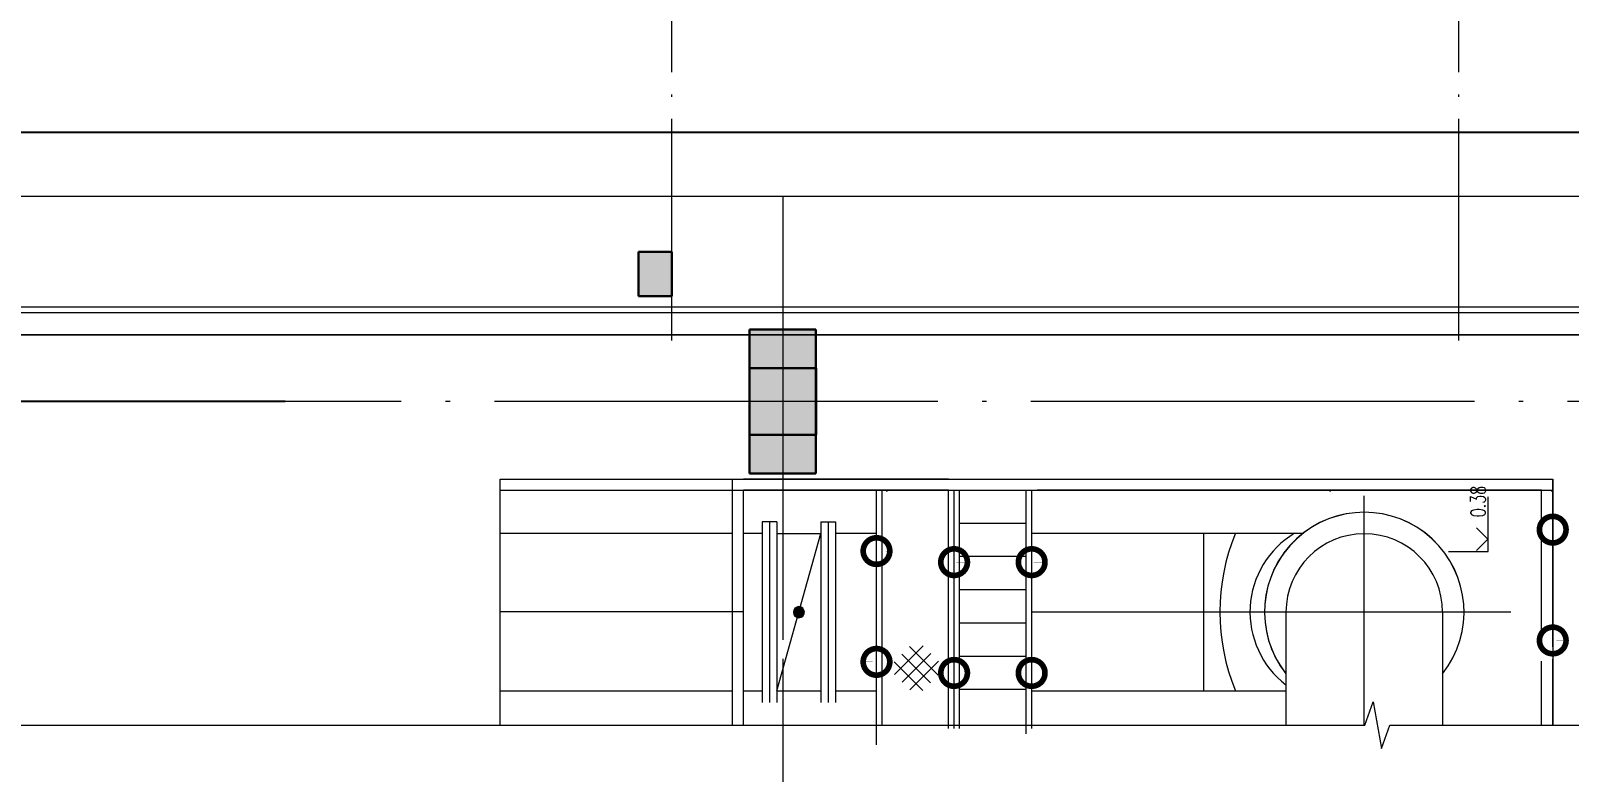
# Model space of a CAD drawing. Extents: x 238398 to 585159, y -66832 to 191741.
# Drawn here: x 384628 to 398505, y 38750 to 45441 of the extents above; entities that cross this region are included whole.
import ezdxf
from ezdxf.enums import TextEntityAlignment as Align

# ---------------------------------------------------------------- set-up
doc = ezdxf.new("R2010")
doc.units = 0
doc.header["$LTSCALE"] = 1000
doc.header["$MEASUREMENT"] = 0
for name, pattern in [('CENTER', [50.8, 31.75, -6.35, 6.35, -6.35]), ('DIVIDE', [1.25, 0.5, -0.25, 0, -0.25, 0, -0.25]), ('DOTE', [2.42, 2, -0.2, 0.02, -0.2])]:
    doc.linetypes.add(name, pattern=pattern)
doc.layers.add('AXIS', color=3, linetype='Continuous')
for name, color, linetype, lineweight in [('COLUMN', 9, 'Continuous', 30), ('DOTE', 18, 'DOTE', 13), ('PUB_HATCH', 252, 'Continuous', 5)]:
    doc.layers.add(name, color=color, linetype=linetype, lineweight=lineweight)
doc.styles.add('_TCH_DIM_T3', font='SIMPLEX', dxfattribs={"width": 0.705882, "bigfont": 'GBCBIG'})
doc.styles.add('HZFS', font='geditxt.shx', dxfattribs={"width": 0.7, "bigfont": 'hztxt1.shx'})
doc.linetypes.add('栏杆', pattern='A,0.075,-0.03,[133,ltypeshp.shx,S=0.03,R=0,X=-0.03,Y=0],-0.03,0.3', length=0.435)
doc.dimstyles.new('_TCH_ARCH&&100', dxfattribs={"dimtxt": 297.5, "dimasz": 100, "dimexe": 250, "dimexo": 300, "dimgap": 126.25, "dimtad": 1, "dimdec": 0, "dimzin": 0, "dimdsep": 46, "dimtxsty": '_TCH_DIM_T3', "dimblk": 'ARCHTICK', "dimcen": 0.09, "dimazin": 2, "dimtfac": 1, "dimtdec": 0, "dimtix": 1, "dimtmove": 2, "dimatfit": 3, "dimfxl": 1, "dimtolj": 1, "dimtzin": 0, "dimarcsym": 0})

# ---------------------------------------------------------------- blocks, each defined once
blk = doc.blocks.new('coo')
at = {"layer": 'PUB_HATCH'}
blk.add_hatch(color=256, dxfattribs=at).paths.add_polyline_path([(305400, 14547), (306000, 14547), (306000, 13947), (305400, 13947)])
at = {"layer": 'COLUMN'}
blk.add_lwpolyline([(305400, 14547), (306000, 14547), (306000, 13947), (305400, 13947)], close=True, dxfattribs=at)
blk = doc.blocks.new('_ArchTick')
at = {"color": 0, "linetype": 'ByBlock', "const_width": 0.4}
blk.add_lwpolyline([(-0.5, -0.5), (0.5, 0.5)], dxfattribs=at)
blk = doc.blocks.new('*D528')
at = {"layer": 'AXIS', "color": 0, "lineweight": -2, "transparency": 16777216}
for p, q in [((386922, 47596), (383672, 47596)), ((383922, 42096), (383922, 47596)), ((386922, 42096), (383672, 42096))]:
    blk.add_line(p, q, dxfattribs=at)
at = {"layer": 'Defpoints', "color": 0, "transparency": 16777216}
for p in [(383922, 47596), (387222, 47596), (387222, 42096)]:
    blk.add_point(p, dxfattribs=at)
at = {"layer": 'AXIS', "color": 0, "lineweight": -2, "transparency": 16777216, "xscale": 100, "yscale": 100, "zscale": 100}
for p, rotation in [((383922, 47596), 90), ((383922, 42096), 270)]:
    blk.add_blockref('_ArchTick', p, dxfattribs=dict(at, rotation=rotation))
at = {"layer": 'AXIS', "color": 0, "transparency": 16777216, "insert": (383647, 44846), "char_height": 297.5, "attachment_point": 5, "rotation": 90, "style": '_TCH_DIM_T3'}
blk.add_mtext('\\A1;5500', dxfattribs=at)
blk = doc.blocks.new('zw1')
at = {"layer": 'PUB_HATCH'}
for points in [[(390110.3, 43046.1), (390410.3, 43046.1), (390410.3, 43446.1), (390110.3, 43446.1)], [(391110.3, 42746.1), (391110.3, 41446.1), (391710.3, 41446.1), (391710.3, 42746.1)]]:
    blk.add_hatch(color=256, dxfattribs=at).paths.add_polyline_path(points)
at = {"layer": 'COLUMN'}
for p, q in [((390410.3, 43446.1), (390110.3, 43446.1)), ((390110.3, 43446.1), (390110.3, 43046.1)), ((390410.3, 43046.1), (390410.3, 43446.1)), ((390110.3, 43046.1), (390410.3, 43046.1)), ((391110.3, 42746.1), (391110.3, 41446.1)), ((391710.3, 42746.1), (391110.3, 42746.1)), ((391710.3, 41446.1), (391710.3, 42746.1)), ((391110.3, 41446.1), (391710.3, 41446.1))]:
    blk.add_line(p, q, dxfattribs=at)
at = {"layer": 'DOTE'}
for points in [[(390410.3, 42646.1), (390410.3, 94439.3)], [(397510.3, 42646.1), (397510.3, 94439.3)]]:
    blk.add_lwpolyline(points, dxfattribs=at)
at = {"layer": 'AXIS'}
dim = blk.add_aligned_dim(p1=(387221.9, 42096.1), p2=(387221.9, 47596.1), distance=3300, dimstyle='_TCH_ARCH&&100', dxfattribs=at)
dim.commit()
dim.dimension.update_dxf_attribs({"geometry": '*D528', "text_midpoint": (383646.9, 44846.1)})

msp = doc.modelspace()

# ---------------------------------------------------------------- hatches: boundary and pattern name
at = {"layer": 'PUB_HATCH'}
h = msp.add_hatch(color=252, dxfattribs=at)
h.paths.add_polyline_path([(391606.3, 40194.4), (391506.3, 40194.4, 1)])
h.paths.add_polyline_path([(391606.3, 40194.4, 1), (391506.3, 40194.4)])

# ---------------------------------------------------------------- linework, layer by layer
at = {"layer": 'AXIS'}
msp.add_lwpolyline([(376536.4, 44527.5), (417009.6, 44527.5), (417009.6, 35835.2), (376536.4, 35835.2)], close=True, dxfattribs=at)
at = {"layer": 'DOTE', "ltscale": 2}
for p, q in [((391410.3, 43946.1), (391410.3, 39174.5)), ((417009.6, 42096.1), (376536.4, 42096.1))]:
    msp.add_line(p, q, dxfattribs=at)
at = {"layer": 'PUB_HATCH'}
for p, q in [((415863, 42896.1), (380060.3, 42896.1)), ((380060.3, 42696.1), (413623, 42696.1)), ((392906.3, 41396.1), (391056.3, 41396.1)), ((391056.3, 41396.1), (392906.3, 41396.1)), ((391410.3, 39774.5), (391410.3, 37209))]:
    msp.add_line(p, q, dxfattribs=at)
at = {"layer": 'PUB_HATCH', "linetype": '栏杆', "ltscale": 2000}
for p, q in [((388860.3, 41396.1), (398356.3, 41396.1)), ((388860.3, 39174.5), (388860.3, 41396.1)), ((398356.3, 41396.1), (398356.3, 39174.5))]:
    msp.add_line(p, q, dxfattribs=at)
at = {"layer": 'PUB_HATCH', "color": 252}
for p, q in [((390956.3, 41396.1), (398356.3, 41396.1)), ((390956.3, 39174.5), (390956.3, 41396.1)), ((398356.3, 39883.1), (398356.3, 41396.1)), ((392906.3, 41296.1), (391056.3, 41296.1)), ((391056.3, 41296.1), (392906.3, 41296.1)), ((391056.3, 39174.5), (391056.3, 41296.1)), ((392256.3, 38996.1), (392256.3, 41296.1)), ((392306.3, 39174.5), (392306.3, 41296.1)), ((392906.3, 39146.1), (392906.3, 41296.1)), ((392956.3, 39146.1), (392956.3, 41296.1)), ((392956.3, 39146.1), (392956.3, 41296.1)), ((393006.3, 39146.1), (393006.3, 41296.1)), ((393606.3, 39096.1), (393606.3, 41296.1)), ((393656.3, 41296.1), (398256.3, 41296.1)), ((393656.3, 39146.1), (393656.3, 41296.1)), ((398256.3, 41296.1), (393706.3, 41296.1)), ((397772.5, 40742.5, 35285.2), (397772.5, 41235, 35285.2)), ((398256.3, 39901.1), (398256.3, 41296.1)), ((391225.3, 41009.4), (391225.3, 39379.4)), ((391357.3, 41009.4), (391225.3, 41009.4)), ((391291.3, 41009.4), (391291.3, 39379.4)), ((391357.3, 41009.4), (391357.3, 39379.4)), ((391755.3, 41009.4), (391887.3, 41009.4)), ((391755.3, 41009.4), (391755.3, 39379.4)), ((391821.3, 41009.4), (391821.3, 39379.4)), ((391887.3, 41009.4), (391887.3, 39379.4)), ((393606.3, 40996.1), (393006.3, 40996.1)), ((397667.7, 40956.7), (397770.9, 40853.5)), ((388860.3, 40906.2), (390955.6, 40906.2)), ((391056.3, 40906.1), (391225.3, 40906.1)), ((391357.3, 39484.4), (391755.3, 40904.4)), ((391357.3, 40904.4), (391755.3, 40904.4)), ((391887.3, 40906.1), (392256.3, 40906.1)), ((393656.3, 40906.1), (396103.8, 40906.1)), ((395206.3, 40906.1), (395206.3, 39486.1)), ((395206.3, 40906.1), (395206.3, 39486.1)), ((397667.7, 40750.3), (397770.9, 40853.5)), ((393606.3, 40696.1), (393006.3, 40696.1)), ((397414.9, 40742.5, 35285.2), (397772.5, 40742.5, 35285.2)), ((393606.3, 40396.1), (393006.3, 40396.1)), ((391055.6, 40196.2), (388860.3, 40196.2)), ((395950.1, 40196.1), (395950.1, 39174.5)), ((397362.5, 40196.1), (397362.5, 39174.5)), ((393606.3, 40096.1), (393006.3, 40096.1)), ((392678.2, 39890.9), (392419.6, 39632.2)), ((392813.4, 39626.5), (392554.7, 39885.2)), ((392675.3, 39488.5), (392416.6, 39747.1)), ((392744.3, 39557.5), (392485.7, 39816.2)), ((392747.3, 39821.8), (392488.6, 39563.1)), ((392816.3, 39752.8), (392557.6, 39494.1)), ((393606.3, 39796.1), (393006.3, 39796.1)), ((398256.3, 39174.5), (398256.3, 39751.1)), ((398356.3, 39174.5), (398356.3, 39769.1)), ((388860.3, 39486.2), (390955.6, 39486.2)), ((391056.3, 39486.1), (391225.3, 39486.1)), ((391357.3, 39484.4), (391755.3, 39484.4)), ((391887.3, 39486.1), (392256.3, 39486.1)), ((393606.3, 39496.1), (393006.3, 39496.1)), ((393656.3, 39486.1), (395950.1, 39486.1))]:
    msp.add_line(p, q, dxfattribs=at)
at = {"layer": 'PUB_HATCH', "linetype": 'DIVIDE'}
for p, q in [((392349.3, 41282), (392349.3, 41285)), ((392349.3, 41285), (392349.3, 41282)), ((396349.3, 41282), (396349.3, 41285)), ((396349.3, 41285), (396349.3, 41282)), ((398349.3, 41282), (398349.3, 41285)), ((398349.3, 41285), (398349.3, 41282))]:
    msp.add_line(p, q, dxfattribs=at)
at = {"layer": 'PUB_HATCH', "color": 252, "linetype": 'DIVIDE'}
for p, q in [((392349.3, 41282), (392349.3, 41285)), ((392349.3, 41285), (392349.3, 41282)), ((398349.3, 41282), (398349.3, 41285)), ((398349.3, 41285), (398349.3, 41282))]:
    msp.add_line(p, q, dxfattribs=at)
at = {"layer": 'PUB_HATCH', "color": 252, "linetype": 'CENTER', "lineweight": 0}
msp.add_line((396656.3, 39174.5), (396656.3, 41245.5), dxfattribs=at)
at = {"layer": 'PUB_HATCH', "color": 252, "linetype": 'CENTER', "lineweight": 0, "ltscale": 2}
msp.add_line((397979.6, 40196.1), (393656.3, 40196.1), dxfattribs=at)
at = {"layer": 'PUB_HATCH'}
for points in [[(417009.6, 43946.1), (380510.3, 43946.1)], [(414630, 42946.1), (380010.3, 42946.1), (380010.3, 42533.1)], [(417009.6, 42696.1), (376536.4, 42696.1)], [(376536.4, 39174.5), (396660.5, 39174.5), (396736.9, 39384.5), (396810.9, 38964.5), (396885.5, 39174.5), (417009.6, 39174.5)]]:
    msp.add_lwpolyline(points, dxfattribs=at)
at = {"layer": 'PUB_HATCH', "color": 252, "linetype": '栏杆', "ltscale": 2000}
msp.add_lwpolyline([(388860.3, 39174.5), (388860.3, 41296.1), (398356.3, 41296.1), (398356.3, 39174.5)], dxfattribs=at)
at = {"layer": 'PUB_HATCH', "color": 252}
msp.add_lwpolyline([(393256.3, 41157.1, 0, 0, 0), (393256.3, 39336.8, 80, 0, 0), (393256.3, 39036.8, 0, 0, 0)], format="xyseb", dxfattribs=at)
at = {"layer": 'PUB_HATCH', "color": 252, "const_width": 240}
for points in [[(398330.8, 40939.7, 1.0059166), (398381.8, 40939.4, 1), (398330.8, 40939.4, -2.4142136)], [(392230.8, 40746.4, 1.0059166), (392281.8, 40746.1, 1), (392230.8, 40746.1, -2.4142136)], [(392930.8, 40646.4, 1.0059166), (392981.8, 40646.1, 1), (392930.8, 40646.1, -2.4142136)], [(392930.8, 40646.4, 1.0059166), (392981.8, 40646.1, 1), (392930.8, 40646.1, -2.4142136)], [(393630.8, 40646.4, 1.0059166), (393681.8, 40646.1, 1), (393630.8, 40646.1, -2.4142136)], [(398330.8, 39939.7, 1.0059166), (398381.8, 39939.4, 1), (398330.8, 39939.4, -2.4142136)], [(392230.8, 39746.4, 1.0059166), (392281.8, 39746.1, 1), (392230.8, 39746.1, -2.4142136)], [(392930.8, 39646.4, 1.0059166), (392981.8, 39646.1, 1), (392930.8, 39646.1, -2.4142136)], [(392930.8, 39646.4, 1.0059166), (392981.8, 39646.1, 1), (392930.8, 39646.1, -2.4142136)], [(393630.8, 39646.4, 1.0059166), (393681.8, 39646.1, 1), (393630.8, 39646.1, -2.4142136)]]:
    msp.add_lwpolyline(points, format="xyb", dxfattribs=at)
at = {"layer": 'PUB_HATCH', "color": 252}
for centre, radius, start, end in [((396656.3, 40196.1), 899.7, 321.71754, 218.28246), ((396656.3, 40196.1), 899.7, 321.71754, 218.13247), ((396656.3, 40196.1), 899.7, 321.71754, 218.13247), ((397203.1, 40196.2), 1850, 157.43187, 202.56813), ((396453.2, 40196.2), 828, 120.96656, 232.58581), ((396656.3, 40196.1), 706.2, 0, 180), ((396656.3, 40196.1), 706.2, 0, 180), ((391556.3, 40194.4), 50, 0, 180), ((391556.3, 40194.4), 50, 180, 0)]:
    msp.add_arc(centre, radius, start, end, dxfattribs=at)

# ---------------------------------------------------------------- block references
msp.add_blockref('zw1', (0, 0))
at = {"layer": 'PUB_HATCH'}
msp.add_blockref('coo', (85710.8, 27849.1), dxfattribs=at)

# ---------------------------------------------------------------- texts
at = {"layer": 'PUB_HATCH', "color": 252, "style": 'HZFS', "width": 0.7}
msp.add_text('0.38', height=135, rotation=90, dxfattribs=at).set_placement((397683.2, 41192.7, 7441.2), align=Align.MIDDLE)

doc.saveas('drawing.dxf')
